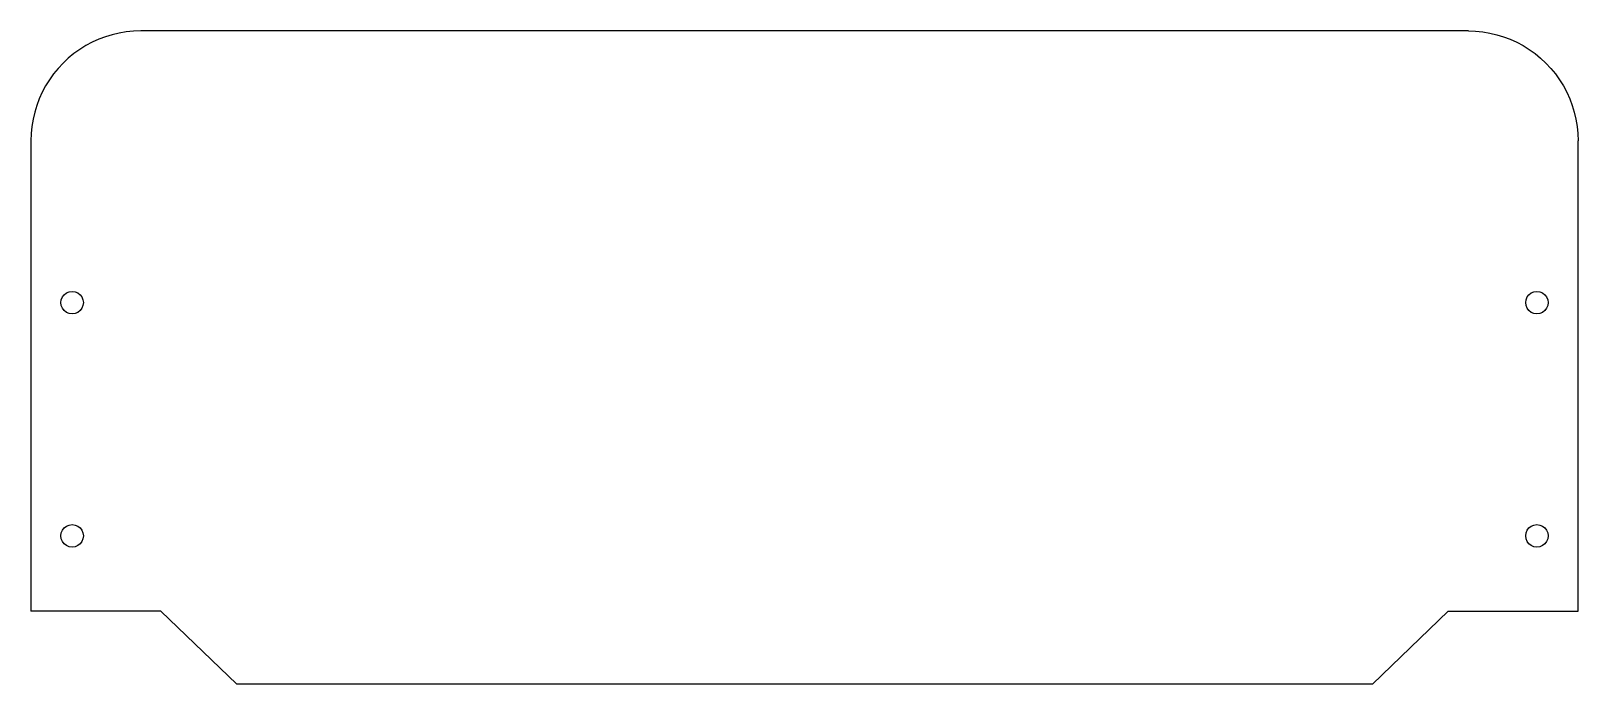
# Model space of a CAD drawing. Extents: x -142 to 140, y -58 to 61.
import ezdxf

# ---------------------------------------------------------------- set-up
doc = ezdxf.new("R2010")
doc.units = 0
doc.layers.get('0').update_dxf_attribs({"linetype": 'CONTINUOUS'})

msp = doc.modelspace()

# ---------------------------------------------------------------- linework, layer by layer
for p, q in [((-129.5, 59.46), (-130.69, 58.92)), ((-128.27, 59.92), (-129.5, 59.46)), ((-127.02, 60.3), (-128.27, 59.92)), ((-125.75, 60.6), (-127.02, 60.3)), ((-124.46, 60.81), (-125.75, 60.6)), ((-123.15, 60.94), (-124.46, 60.81)), ((-121.84, 60.98), (-123.15, 60.94)), ((120.16, 60.98), (-121.84, 60.98)), ((120.16, 60.98), (121.46, 60.94)), ((121.46, 60.94), (122.77, 60.81)), ((122.77, 60.81), (124.06, 60.6)), ((124.06, 60.6), (125.33, 60.3)), ((125.33, 60.3), (126.58, 59.92)), ((126.58, 59.92), (127.81, 59.46)), ((127.81, 59.46), (129, 58.92)), ((-134.02, 56.85), (-135.03, 56.02)), ((-132.96, 57.61), (-134.02, 56.85)), ((-131.84, 58.31), (-132.96, 57.61)), ((-130.69, 58.92), (-131.84, 58.31)), ((129, 58.92), (130.16, 58.31)), ((130.16, 58.31), (131.27, 57.61)), ((131.27, 57.61), (132.33, 56.85)), ((132.33, 56.85), (133.34, 56.02)), ((-136.88, 54.17), (-137.71, 53.16)), ((-135.99, 55.13), (-136.88, 54.17)), ((-135.03, 56.02), (-135.99, 55.13)), ((133.34, 56.02), (134.3, 55.13)), ((134.3, 55.13), (135.19, 54.17)), ((135.19, 54.17), (136.02, 53.16)), ((-139.17, 50.98), (-139.78, 49.83)), ((-138.47, 52.1), (-139.17, 50.98)), ((-137.71, 53.16), (-138.47, 52.1)), ((136.02, 53.16), (136.78, 52.1)), ((136.78, 52.1), (137.48, 50.98)), ((137.48, 50.98), (138.09, 49.83)), ((-140.32, 48.64), (-140.78, 47.41)), ((-139.78, 49.83), (-140.32, 48.64)), ((138.09, 49.83), (138.63, 48.64)), ((138.63, 48.64), (139.09, 47.41)), ((-141.16, 46.16), (-141.46, 44.89)), ((-140.78, 47.41), (-141.16, 46.16)), ((139.09, 47.41), (139.47, 46.16)), ((139.47, 46.16), (139.77, 44.89)), ((-141.67, 43.6), (-141.8, 42.29)), ((-141.46, 44.89), (-141.67, 43.6)), ((139.77, 44.89), (139.98, 43.6)), ((139.98, 43.6), (140.11, 42.29)), ((-141.8, 42.29), (-141.84, 40.98)), ((-141.84, 40.98), (-141.84, -44.72)), ((140.11, 42.29), (140.16, 40.98)), ((140.16, -44.72), (140.16, 40.98)), ((-136.39, 11.48), (-136.32, 12.02)), ((-136.32, 10.95), (-136.39, 11.48)), ((-136.32, 12.02), (-136.12, 12.51)), ((-136.12, 12.51), (-135.79, 12.93)), ((-135.79, 12.93), (-135.37, 13.26)), ((-135.37, 13.26), (-134.88, 13.46)), ((-134.88, 13.46), (-134.34, 13.53)), ((-134.34, 13.53), (-133.81, 13.46)), ((-133.81, 13.46), (-133.32, 13.26)), ((-133.32, 13.26), (-132.89, 12.93)), ((-132.89, 12.93), (-132.57, 12.51)), ((-132.57, 12.51), (-132.36, 12.02)), ((-132.36, 12.02), (-132.29, 11.48)), ((-132.29, 11.48), (-132.36, 10.95)), ((130.61, 11.48), (130.68, 12.02)), ((130.68, 10.95), (130.61, 11.48)), ((130.68, 12.02), (130.88, 12.51)), ((130.88, 12.51), (131.21, 12.93)), ((131.21, 12.93), (131.63, 13.26)), ((131.63, 13.26), (132.12, 13.46)), ((132.12, 13.46), (132.66, 13.53)), ((132.66, 13.53), (133.19, 13.46)), ((133.19, 13.46), (133.68, 13.26)), ((133.68, 13.26), (134.11, 12.93)), ((134.11, 12.93), (134.43, 12.51)), ((134.43, 12.51), (134.64, 12.02)), ((134.64, 12.02), (134.71, 11.48)), ((134.71, 11.48), (134.64, 10.95)), ((-136.12, 10.46), (-136.32, 10.95)), ((-135.79, 10.04), (-136.12, 10.46)), ((-135.37, 9.71), (-135.79, 10.04)), ((-134.88, 9.5), (-135.37, 9.71)), ((-134.34, 9.43), (-134.88, 9.5)), ((-133.81, 9.5), (-134.34, 9.43)), ((-133.32, 9.71), (-133.81, 9.5)), ((-132.89, 10.04), (-133.32, 9.71)), ((-132.57, 10.46), (-132.89, 10.04)), ((-132.36, 10.95), (-132.57, 10.46)), ((130.88, 10.46), (130.68, 10.95)), ((131.21, 10.04), (130.88, 10.46)), ((131.63, 9.71), (131.21, 10.04)), ((132.12, 9.5), (131.63, 9.71)), ((132.66, 9.43), (132.12, 9.5)), ((133.19, 9.5), (132.66, 9.43)), ((133.68, 9.71), (133.19, 9.5)), ((134.11, 10.04), (133.68, 9.71)), ((134.43, 10.46), (134.11, 10.04)), ((134.64, 10.95), (134.43, 10.46)), ((-136.39, -31.02), (-136.32, -30.48)), ((-136.32, -31.55), (-136.39, -31.02)), ((-136.32, -30.48), (-136.12, -29.99)), ((-136.12, -29.99), (-135.79, -29.57)), ((-135.79, -29.57), (-135.37, -29.24)), ((-135.37, -29.24), (-134.88, -29.04)), ((-134.88, -29.04), (-134.34, -28.97)), ((-134.34, -28.97), (-133.81, -29.04)), ((-133.81, -29.04), (-133.32, -29.24)), ((-133.32, -29.24), (-132.89, -29.57)), ((-132.89, -29.57), (-132.57, -29.99)), ((-132.57, -29.99), (-132.36, -30.48)), ((-132.36, -30.48), (-132.29, -31.02)), ((-132.29, -31.02), (-132.36, -31.55)), ((130.61, -31.02), (130.68, -30.48)), ((130.68, -31.55), (130.61, -31.02)), ((130.68, -30.48), (130.88, -29.99)), ((130.88, -29.99), (131.21, -29.57)), ((131.21, -29.57), (131.63, -29.24)), ((131.63, -29.24), (132.12, -29.04)), ((132.12, -29.04), (132.66, -28.97)), ((132.66, -28.97), (133.19, -29.04)), ((133.19, -29.04), (133.68, -29.24)), ((133.68, -29.24), (134.11, -29.57)), ((134.11, -29.57), (134.43, -29.99)), ((134.43, -29.99), (134.64, -30.48)), ((134.64, -30.48), (134.71, -31.02)), ((134.71, -31.02), (134.64, -31.55)), ((-136.12, -32.04), (-136.32, -31.55)), ((-135.79, -32.46), (-136.12, -32.04)), ((-135.37, -32.79), (-135.79, -32.46)), ((-134.88, -33), (-135.37, -32.79)), ((-134.34, -33.07), (-134.88, -33)), ((-133.81, -33), (-134.34, -33.07)), ((-133.32, -32.79), (-133.81, -33)), ((-132.89, -32.46), (-133.32, -32.79)), ((-132.57, -32.04), (-132.89, -32.46)), ((-132.36, -31.55), (-132.57, -32.04)), ((130.88, -32.04), (130.68, -31.55)), ((131.21, -32.46), (130.88, -32.04)), ((131.63, -32.79), (131.21, -32.46)), ((132.12, -33), (131.63, -32.79)), ((132.66, -33.07), (132.12, -33)), ((133.19, -33), (132.66, -33.07)), ((133.68, -32.79), (133.19, -33)), ((134.11, -32.46), (133.68, -32.79)), ((134.43, -32.04), (134.11, -32.46)), ((134.64, -31.55), (134.43, -32.04)), ((-118.14, -44.72), (-141.84, -44.72)), ((-118.14, -44.72), (-104.34, -58.02)), ((116.46, -44.72), (102.66, -58.02)), ((116.46, -44.72), (140.16, -44.72)), ((102.66, -58.02), (-104.34, -58.02))]:
    msp.add_line(p, q)

doc.saveas('drawing.dxf')
